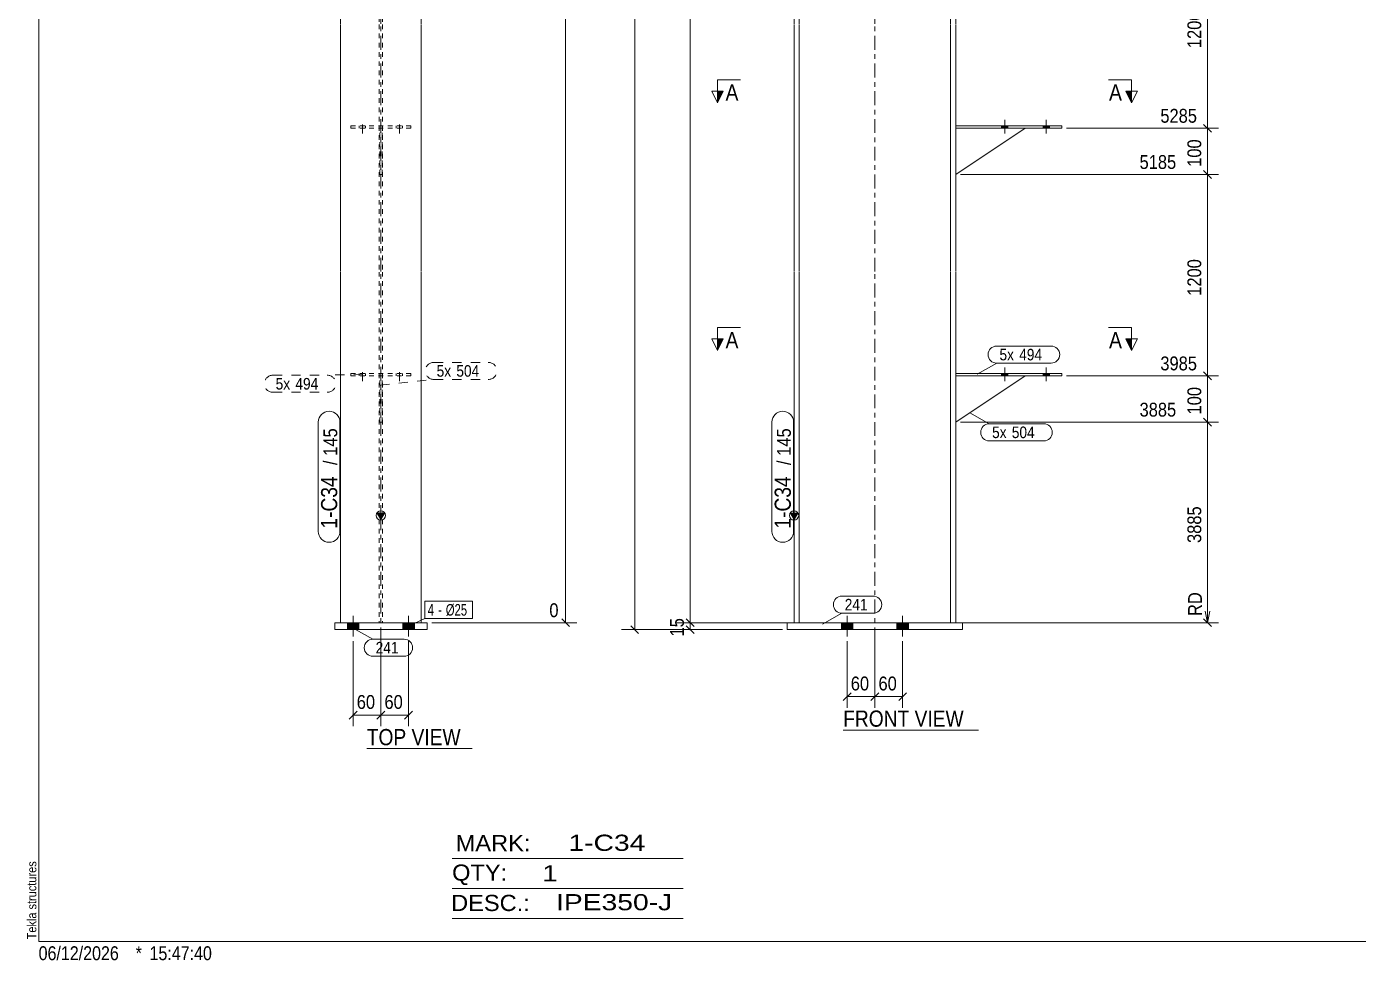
# Model space of a CAD drawing. Header units: millimetres. Extents: x 2 to 579, y 1 to 405.
# Drawn here: x 2.4 to 290.7, y 1 to 203 of the extents above; entities that cross this region are included whole.
import ezdxf

# ---------------------------------------------------------------- set-up
doc = ezdxf.new("R2010")
doc.units = ezdxf.units.MM
for name, pattern in [('XKITLINE00', [0]), ('XKITLINE01', [4, 1, -1, 1, -1]), ('XKITLINE02', [4, 2, -2]), ('XKITLINE03', [6, 3, -1, 1, -1])]:
    doc.linetypes.add(name, pattern=pattern)
for name, color, linetype, lineweight in [('Bolt', 3, 'Continuous', 0), ('BoltMark', 7, 'Continuous', 0), ('Dimensions', 7, 'Continuous', 0), ('DrawingSheet', 5, 'Continuous', 0), ('OtherObjectType', 7, 'Continuous', 0), ('Part', 2, 'Continuous', 0), ('PartMark', 7, 'Continuous', 0), ('Section', 6, 'Continuous', 0)]:
    doc.layers.add(name, color=color, linetype=linetype, lineweight=lineweight)
doc.styles.add('ARIAL', font='ARIAL.TTF')
doc.styles.add('ARIAL_NARROW', font='ARIALN.TTF')

# ---------------------------------------------------------------- blocks, each defined once
blk = doc.blocks.new('*A5')
at = {"layer": 'Bolt'}
for points in [[(214.83, 181.49), (214.83, 180.99), (213.43, 180.99), (213.43, 181.49)], [(214.83, 181.49), (214.83, 180.99), (213.43, 180.99), (213.43, 181.49)], [(223.83, 181.49), (223.83, 180.99), (222.43, 180.99), (222.43, 181.49)], [(223.83, 181.49), (223.83, 180.99), (222.43, 180.99), (222.43, 181.49)]]:
    blk.add_hatch(color=3, dxfattribs=at).paths.add_polyline_path(points, flags=17)
at = {"layer": 'Bolt', "color": 3, "linetype": 'XKITLINE00', "lineweight": 0}
for p, q in [((214.13, 179.83), (214.13, 182.83)), ((214.13, 179.83), (214.13, 182.83)), ((223.13, 179.83), (223.13, 182.83)), ((223.13, 179.83), (223.13, 182.83)), ((213.43, 180.99), (213.43, 181.49)), ((213.43, 180.99), (213.43, 181.49)), ((214.83, 180.99), (214.83, 181.49)), ((214.83, 180.99), (214.83, 181.49)), ((222.43, 180.99), (222.43, 181.49)), ((222.43, 180.99), (222.43, 181.49)), ((223.83, 180.99), (223.83, 181.49)), ((223.83, 180.99), (223.83, 181.49))]:
    blk.add_line(p, q, dxfattribs=at)
blk = doc.blocks.new('*A6')
at = {"layer": 'Bolt'}
for points in [[(214.83, 127.91), (214.83, 127.41), (213.43, 127.41), (213.43, 127.91)], [(214.83, 127.91), (214.83, 127.41), (213.43, 127.41), (213.43, 127.91)], [(223.83, 127.91), (223.83, 127.41), (222.43, 127.41), (222.43, 127.91)], [(223.83, 127.91), (223.83, 127.41), (222.43, 127.41), (222.43, 127.91)]]:
    blk.add_hatch(color=3, dxfattribs=at).paths.add_polyline_path(points, flags=17)
at = {"layer": 'Bolt', "color": 3, "linetype": 'XKITLINE00', "lineweight": 0}
for p, q in [((213.43, 127.41), (213.43, 127.91)), ((213.43, 127.41), (213.43, 127.91)), ((214.13, 126.25), (214.13, 129.25)), ((214.13, 126.25), (214.13, 129.25)), ((214.83, 127.41), (214.83, 127.91)), ((214.83, 127.41), (214.83, 127.91)), ((222.43, 127.41), (222.43, 127.91)), ((222.43, 127.41), (222.43, 127.91)), ((223.13, 126.25), (223.13, 129.25)), ((223.13, 126.25), (223.13, 129.25)), ((223.83, 127.41), (223.83, 127.91)), ((223.83, 127.41), (223.83, 127.91))]:
    blk.add_line(p, q, dxfattribs=at)
blk = doc.blocks.new('*A8')
at = {"layer": 'Bolt'}
for points in [[(181.28, 74.01), (181.28, 72.51), (178.78, 72.51), (178.78, 74.01)], [(181.28, 74.01), (181.28, 72.51), (178.78, 72.51), (178.78, 74.01)], [(193.28, 74.01), (193.28, 72.51), (190.78, 72.51), (190.78, 74.01)], [(193.28, 74.01), (193.28, 72.51), (190.78, 72.51), (190.78, 74.01)]]:
    blk.add_hatch(color=3, dxfattribs=at).paths.add_polyline_path(points, flags=17)
at = {"layer": 'Bolt', "color": 3, "linetype": 'XKITLINE00', "lineweight": 0}
for p, q in [((180.03, 75.51), (180.03, 71.01)), ((180.03, 75.51), (180.03, 71.01)), ((192.03, 75.51), (192.03, 71.01)), ((192.03, 75.51), (192.03, 71.01)), ((178.78, 74.01), (178.78, 72.51)), ((178.78, 74.01), (178.78, 72.51)), ((181.28, 74.01), (181.28, 72.51)), ((181.28, 74.01), (181.28, 72.51)), ((190.78, 74.01), (190.78, 72.51)), ((190.78, 74.01), (190.78, 72.51)), ((193.28, 74.01), (193.28, 72.51)), ((193.28, 74.01), (193.28, 72.51))]:
    blk.add_line(p, q, dxfattribs=at)
blk = doc.blocks.new('*A9')
at = {"layer": 'Part'}
blk.add_hatch(color=2, dxfattribs=at).paths.add_polyline_path([(167.73, 97.72), (169.33, 97.72), (168.53, 96.32)], flags=17)
at = {"layer": 'Part', "color": 7, "linetype": 'XKITLINE03', "lineweight": 0}
for p, q in [((186.03, 310.73), (186.03, 375.14)), ((186.03, 257.15), (186.03, 310.63)), ((186.03, 203.57), (186.03, 257.05)), ((186.03, 149.99), (186.03, 203.47)), ((186.03, 96.41), (186.03, 149.89)), ((186.03, 64.01), (186.03, 96.31))]:
    blk.add_line(p, q, dxfattribs=at)
at = {"layer": 'Part', "color": 7, "linetype": 'XKITLINE01', "lineweight": 0}
for p, q in [((168.53, 366.07), (168.53, 364.1)), ((168.53, 366.07), (169.63, 366.07)), ((168.53, 364.22), (169.63, 364.22)), ((169.63, 366.07), (169.63, 364.1)), ((169.63, 365.18), (202.43, 365.18)), ((169.63, 365.11), (202.43, 365.11)), ((202.43, 366.07), (202.43, 364.1)), ((202.43, 366.07), (203.53, 366.07)), ((202.43, 364.22), (203.53, 364.22)), ((203.53, 366.07), (203.53, 364.1)), ((203.53, 74.01), (168.53, 74.01))]:
    blk.add_line(p, q, dxfattribs=at)
at = {"layer": 'Part', "color": 2, "linetype": 'XKITLINE00', "lineweight": 0}
for p, q in [((168.53, 364.1), (168.53, 310.73)), ((169.63, 364.1), (169.63, 310.73)), ((202.43, 364.1), (202.43, 310.73)), ((203.53, 364.1), (203.53, 310.73)), ((168.53, 310.63), (168.53, 257.15)), ((169.63, 310.63), (169.63, 257.15)), ((202.43, 310.63), (202.43, 257.15)), ((203.53, 310.63), (203.53, 257.15)), ((168.53, 257.05), (168.53, 203.57)), ((169.63, 257.05), (169.63, 203.57)), ((202.43, 257.05), (202.43, 203.57)), ((203.53, 257.05), (203.53, 203.57)), ((168.53, 203.47), (168.53, 149.99)), ((169.63, 203.47), (169.63, 149.99)), ((202.43, 203.47), (202.43, 149.99)), ((203.53, 203.47), (203.53, 149.99)), ((168.53, 149.89), (168.53, 96.41)), ((169.63, 149.89), (169.63, 96.41)), ((202.43, 149.89), (202.43, 96.41)), ((203.53, 149.89), (203.53, 96.41)), ((168.53, 96.32), (167.73, 97.72)), ((167.73, 97.72), (169.33, 97.72)), ((169.33, 97.72), (168.53, 96.32)), ((168.53, 96.31), (168.53, 74.01)), ((169.63, 96.31), (169.63, 74.01)), ((202.43, 96.31), (202.43, 74.01)), ((203.53, 96.31), (203.53, 74.01))]:
    blk.add_line(p, q, dxfattribs=at)
blk.add_circle((168.53, 97.22), 1, dxfattribs=at)
blk = doc.blocks.new('*A16')
at = {"layer": 'Part', "color": 2, "linetype": 'XKITLINE00', "lineweight": 0}
blk.add_line((203.53, 170.99), (218.53, 180.99), dxfattribs=at)
at = {"layer": 'Part', "color": 7, "linetype": 'XKITLINE01', "lineweight": 0}
for p, q in [((203.53, 180.99), (203.53, 170.99)), ((218.53, 180.99), (203.53, 180.99))]:
    blk.add_line(p, q, dxfattribs=at)
blk = doc.blocks.new('*A17')
at = {"layer": 'Part', "color": 2, "linetype": 'XKITLINE00', "lineweight": 0}
for p, q in [((203.53, 181.49), (226.53, 181.49)), ((226.53, 180.99), (203.53, 180.99)), ((226.53, 181.49), (226.53, 180.99))]:
    blk.add_line(p, q, dxfattribs=at)
at = {"layer": 'Part', "color": 7, "linetype": 'XKITLINE01', "lineweight": 0}
blk.add_line((203.53, 180.99), (203.53, 181.49), dxfattribs=at)
blk = doc.blocks.new('*A18')
at = {"layer": 'Part', "color": 2, "linetype": 'XKITLINE00', "lineweight": 0}
blk.add_line((203.53, 117.41), (218.53, 127.41), dxfattribs=at)
at = {"layer": 'Part', "color": 7, "linetype": 'XKITLINE01', "lineweight": 0}
for p, q in [((203.53, 127.41), (203.53, 117.41)), ((218.53, 127.41), (203.53, 127.41))]:
    blk.add_line(p, q, dxfattribs=at)
blk = doc.blocks.new('*A19')
at = {"layer": 'Part', "color": 2, "linetype": 'XKITLINE00', "lineweight": 0}
for p, q in [((203.53, 127.91), (226.53, 127.91)), ((226.53, 127.41), (203.53, 127.41)), ((226.53, 127.91), (226.53, 127.41))]:
    blk.add_line(p, q, dxfattribs=at)
at = {"layer": 'Part', "color": 7, "linetype": 'XKITLINE01', "lineweight": 0}
blk.add_line((203.53, 127.41), (203.53, 127.91), dxfattribs=at)
blk = doc.blocks.new('*A21')
at = {"layer": 'Part', "color": 2, "linetype": 'XKITLINE00', "lineweight": 0}
for p, q in [((205.03, 74.01), (167.03, 74.01)), ((167.03, 74.01), (167.03, 72.51)), ((205.03, 72.51), (167.03, 72.51)), ((205.03, 74.01), (205.03, 72.51))]:
    blk.add_line(p, q, dxfattribs=at)
blk = doc.blocks.new('*A25')
at = {"layer": 'Bolt', "color": 3, "linetype": 'XKITLINE02', "lineweight": 0}
for p, q in [((75.08, 179.83), (75.08, 182.83)), ((75.08, 179.83), (75.08, 182.83)), ((83.08, 179.83), (83.08, 182.83)), ((83.08, 179.83), (83.08, 182.83)), ((74.38, 180.99), (74.38, 181.49)), ((74.38, 180.99), (74.38, 181.49)), ((75.78, 180.99), (75.78, 181.49)), ((75.78, 180.99), (75.78, 181.49)), ((82.38, 180.99), (82.38, 181.49)), ((82.38, 180.99), (82.38, 181.49)), ((83.78, 180.99), (83.78, 181.49)), ((83.78, 180.99), (83.78, 181.49))]:
    blk.add_line(p, q, dxfattribs=at)
blk = doc.blocks.new('*A26')
at = {"layer": 'Bolt', "color": 3, "linetype": 'XKITLINE02', "lineweight": 0}
for p, q in [((74.38, 127.41), (74.38, 127.91)), ((74.38, 127.41), (74.38, 127.91)), ((75.08, 126.25), (75.08, 129.25)), ((75.08, 126.25), (75.08, 129.25)), ((75.78, 127.41), (75.78, 127.91)), ((75.78, 127.41), (75.78, 127.91)), ((82.38, 127.41), (82.38, 127.91)), ((82.38, 127.41), (82.38, 127.91)), ((83.08, 126.25), (83.08, 129.25)), ((83.08, 126.25), (83.08, 129.25)), ((83.78, 127.41), (83.78, 127.91)), ((83.78, 127.41), (83.78, 127.91))]:
    blk.add_line(p, q, dxfattribs=at)
blk = doc.blocks.new('*A28')
at = {"layer": 'Bolt'}
for points in [[(74.33, 74.01), (74.33, 72.51), (71.83, 72.51), (71.83, 74.01)], [(74.33, 74.01), (74.33, 72.51), (71.83, 72.51), (71.83, 74.01)], [(86.33, 74.01), (86.33, 72.51), (83.83, 72.51), (83.83, 74.01)], [(86.33, 74.01), (86.33, 72.51), (83.83, 72.51), (83.83, 74.01)]]:
    blk.add_hatch(color=3, dxfattribs=at).paths.add_polyline_path(points, flags=17)
at = {"layer": 'Bolt', "color": 3, "linetype": 'XKITLINE00', "lineweight": 0}
for p, q in [((73.08, 75.51), (73.08, 71.01)), ((73.08, 75.51), (73.08, 71.01)), ((85.08, 75.51), (85.08, 71.01)), ((85.08, 75.51), (85.08, 71.01)), ((71.83, 74.01), (71.83, 72.51)), ((71.83, 74.01), (71.83, 72.51)), ((74.33, 74.01), (74.33, 72.51)), ((74.33, 74.01), (74.33, 72.51)), ((83.83, 74.01), (83.83, 72.51)), ((83.83, 74.01), (83.83, 72.51)), ((86.33, 74.01), (86.33, 72.51)), ((86.33, 74.01), (86.33, 72.51))]:
    blk.add_line(p, q, dxfattribs=at)
blk = doc.blocks.new('*A29')
at = {"layer": 'Part'}
blk.add_hatch(color=2, dxfattribs=at).paths.add_polyline_path([(78.28, 97.72), (79.88, 97.72), (79.08, 96.32)], flags=17)
at = {"layer": 'Part', "color": 7, "linetype": 'XKITLINE03', "lineweight": 0}
for p, q in [((79.08, 310.73), (79.08, 375.14)), ((79.08, 257.15), (79.08, 310.63)), ((79.08, 203.57), (79.08, 257.05)), ((79.08, 149.99), (79.08, 203.47)), ((79.08, 96.41), (79.08, 149.89)), ((79.08, 64.01), (79.08, 96.31))]:
    blk.add_line(p, q, dxfattribs=at)
at = {"layer": 'Part', "color": 2, "linetype": 'XKITLINE00', "lineweight": 0}
for p, q in [((70.33, 310.73), (70.33, 366.07)), ((87.83, 310.73), (87.83, 364.22)), ((70.33, 257.15), (70.33, 310.63)), ((87.83, 257.15), (87.83, 310.63)), ((70.33, 203.57), (70.33, 257.05)), ((87.83, 203.57), (87.83, 257.05)), ((70.33, 149.99), (70.33, 203.47)), ((87.83, 149.99), (87.83, 203.47)), ((70.33, 96.41), (70.33, 149.89)), ((87.83, 96.41), (87.83, 149.89)), ((70.33, 74.01), (70.33, 96.31)), ((79.08, 96.32), (78.28, 97.72)), ((78.28, 97.72), (79.88, 97.72)), ((79.88, 97.72), (79.08, 96.32)), ((87.83, 74.01), (87.83, 96.31))]:
    blk.add_line(p, q, dxfattribs=at)
at = {"layer": 'Part', "color": 7, "linetype": 'XKITLINE01', "lineweight": 0}
for p, q in [((87.83, 364.22), (70.33, 366.07)), ((78.73, 365.18), (78.73, 310.73)), ((79.43, 365.11), (79.43, 310.73)), ((78.73, 310.63), (78.73, 257.15)), ((79.43, 310.63), (79.43, 257.15)), ((78.73, 257.05), (78.73, 203.57)), ((79.43, 257.05), (79.43, 203.57)), ((78.73, 203.47), (78.73, 149.99)), ((79.43, 203.47), (79.43, 149.99)), ((78.73, 149.89), (78.73, 96.41)), ((79.43, 149.89), (79.43, 96.41)), ((78.73, 96.31), (78.73, 74.01)), ((79.43, 96.31), (79.43, 74.01)), ((70.33, 74.01), (87.83, 74.01))]:
    blk.add_line(p, q, dxfattribs=at)
at = {"layer": 'Part', "color": 2, "linetype": 'XKITLINE00', "lineweight": 0}
blk.add_circle((79.08, 97.22), 1, dxfattribs=at)
blk = doc.blocks.new('*A36')
at = {"layer": 'Part', "color": 7, "linetype": 'XKITLINE01', "lineweight": 0}
for p, q in [((79.33, 180.99), (78.83, 180.99)), ((78.83, 170.99), (78.83, 180.99)), ((78.83, 180.99), (79.33, 180.99)), ((79.33, 170.99), (79.33, 180.99)), ((79.33, 170.99), (78.83, 170.99))]:
    blk.add_line(p, q, dxfattribs=at)
blk = doc.blocks.new('*A37')
at = {"layer": 'Part', "color": 7, "linetype": 'XKITLINE01', "lineweight": 0}
for p, q in [((72.58, 181.49), (72.58, 180.99)), ((72.58, 181.49), (85.58, 181.49)), ((72.58, 180.99), (85.58, 180.99)), ((85.58, 181.49), (85.58, 180.99))]:
    blk.add_line(p, q, dxfattribs=at)
blk = doc.blocks.new('*A38')
at = {"layer": 'Part', "color": 7, "linetype": 'XKITLINE01', "lineweight": 0}
for p, q in [((79.33, 127.41), (78.83, 127.41)), ((78.83, 117.41), (78.83, 127.41)), ((78.83, 127.41), (79.33, 127.41)), ((79.33, 117.41), (79.33, 127.41)), ((79.33, 117.41), (78.83, 117.41))]:
    blk.add_line(p, q, dxfattribs=at)
blk = doc.blocks.new('*A39')
at = {"layer": 'Part', "color": 7, "linetype": 'XKITLINE01', "lineweight": 0}
for p, q in [((72.58, 127.91), (72.58, 127.41)), ((72.58, 127.91), (85.58, 127.91)), ((72.58, 127.41), (85.58, 127.41)), ((85.58, 127.91), (85.58, 127.41))]:
    blk.add_line(p, q, dxfattribs=at)
blk = doc.blocks.new('*A41')
at = {"layer": 'Part', "color": 2, "linetype": 'XKITLINE00', "lineweight": 0}
for p, q in [((69.08, 72.51), (69.08, 74.01)), ((69.08, 74.01), (89.08, 74.01)), ((89.08, 72.51), (69.08, 72.51)), ((89.08, 74.01), (89.08, 72.51))]:
    blk.add_line(p, q, dxfattribs=at)
blk = doc.blocks.new('*A46')
at = {"layer": 'DrawingSheet', "color": 5, "linetype": 'XKITLINE00', "lineweight": 0}
for p, q in [((5, 405), (5, 5)), ((5, 5), (579, 5))]:
    blk.add_line(p, q, dxfattribs=at)
at = {"layer": 'DrawingSheet', "color": 5, "style": 'ARIAL', "width": 0.85}
blk.add_text('Tekla structures', height=2, rotation=90, dxfattribs=at).set_placement((4.5, 5.5))
blk = doc.blocks.new('*A50')
at = {"layer": 'OtherObjectType', "color": 6, "linetype": 'XKITLINE00', "lineweight": 0}
for p, q in [((94.5, 23), (144.5, 23)), ((94.5, 16.5), (144.5, 16.5)), ((94.5, 10), (144.5, 10))]:
    blk.add_line(p, q, dxfattribs=at)
at = {"layer": 'OtherObjectType', "color": 6, "style": 'ARIAL_NARROW'}
for s, width, p in [('MARK:', 1.275, (95.27, 24.58)), ('1-C34', 1.525501, (119.69, 24.65)), ('QTY:', 1.275, (94.5, 18.19)), ('1', 1.525501, (113.99, 18.05)), ('DESC.:', 1.275, (94.29, 11.63)), ('IPE350-J', 1.525501, (117, 11.79))]:
    blk.add_text(s, height=3.5, dxfattribs=dict(at, width=width)).set_placement(p)
blk = doc.blocks.new('*A53')
at = {"layer": 'OtherObjectType', "color": 7, "style": 'ARIAL_NARROW', "width": 1.008832}
for s, p in [('06/12/2026', (4.99, 1)), ('*', (26, 1)), ('15:47:40', (29, 1))]:
    blk.add_text(s, height=3, dxfattribs=at).set_placement(p)
blk = doc.blocks.new('*A54')
at = {"layer": 'Dimensions', "color": 7, "linetype": 'XKITLINE00', "lineweight": 0}
for p, q in [((166.28, 367.39), (131.18, 367.39)), ((133.18, 368.24), (134.88, 366.54)), ((134.03, 72.51), (134.03, 367.39)), ((166.03, 72.51), (131.18, 72.51)), ((133.18, 73.36), (134.88, 71.66))]:
    blk.add_line(p, q, dxfattribs=at)
at = {"layer": 'Dimensions', "color": 3}
for p in [(134.03, 367.39), (134.03, 72.51)]:
    blk.add_point(p, dxfattribs=at)
at = {"layer": 'Dimensions', "color": 3, "style": 'ARIAL', "width": 0.85}
blk.add_text('9457', height=3, rotation=90.0002, dxfattribs=at).set_placement((132.68, 215.5))
blk = doc.blocks.new('*A55')
at = {"layer": 'Dimensions', "color": 7, "linetype": 'XKITLINE00', "lineweight": 0}
for p, q in [((167.53, 74.01), (143.18, 74.01)), ((166.03, 72.51), (143.18, 72.51)), ((145.18, 74.86), (146.88, 73.16)), ((145.18, 73.36), (146.88, 71.66)), ((146.03, 72.51), (146.03, 74.01))]:
    blk.add_line(p, q, dxfattribs=at)
at = {"layer": 'Dimensions', "color": 3}
for p in [(146.03, 74.01), (146.03, 72.51)]:
    blk.add_point(p, dxfattribs=at)
at = {"layer": 'Dimensions', "color": 3, "style": 'ARIAL', "width": 0.85}
blk.add_text('15', height=3, rotation=90.0002, dxfattribs=at).set_placement((144.68, 71.04))
blk = doc.blocks.new('*A56')
at = {"layer": 'Dimensions', "color": 7, "linetype": 'XKITLINE00', "lineweight": 0}
for p, q in [((145.18, 366.92), (146.88, 365.22)), ((167.53, 366.07), (143.18, 366.07)), ((146.03, 74.01), (146.03, 366.07)), ((167.53, 74.01), (143.18, 74.01)), ((145.18, 74.86), (146.88, 73.16))]:
    blk.add_line(p, q, dxfattribs=at)
at = {"layer": 'Dimensions', "color": 3}
for p in [(146.03, 366.07), (146.03, 74.01)]:
    blk.add_point(p, dxfattribs=at)
at = {"layer": 'Dimensions', "color": 3, "style": 'ARIAL', "width": 0.85}
blk.add_text('9428', height=3, rotation=90.0002, dxfattribs=at).set_placement((144.68, 215.59))
blk = doc.blocks.new('*A58')
at = {"layer": 'Dimensions', "color": 7, "linetype": 'XKITLINE00', "lineweight": 0}
for p, q in [((257.18, 118.26), (258.88, 116.56)), ((204.53, 117.41), (260.43, 117.41)), ((258.03, 74.01), (258.03, 117.41)), ((258.03, 81.23), (258.03, 74.01)), ((257.53, 76.51), (258.03, 74.01)), ((258.53, 76.51), (258.03, 74.01)), ((204.53, 74.01), (260.43, 74.01)), ((204.53, 74.01), (260.43, 74.01)), ((257.18, 74.86), (258.88, 73.16))]:
    blk.add_line(p, q, dxfattribs=at)
at = {"layer": 'Dimensions', "color": 3}
for p in [(258.03, 117.41), (258.03, 74.01)]:
    blk.add_point(p, dxfattribs=at)
at = {"layer": 'Dimensions', "color": 7}
blk.add_point((258.03, 74.01), dxfattribs=at)
at = {"layer": 'Dimensions', "color": 3, "style": 'ARIAL', "width": 0.85}
blk.add_text('3885', height=3, dxfattribs=at).set_placement((243.33, 118.61))
for s, p in [('3885', (256.68, 91.26)), ('RD', (256.83, 75.46))]:
    blk.add_text(s, height=3, rotation=90.0002, dxfattribs=at).set_placement(p)
blk = doc.blocks.new('*A59')
at = {"layer": 'Dimensions', "color": 7, "linetype": 'XKITLINE00', "lineweight": 0}
for p, q in [((227.53, 127.41), (260.43, 127.41)), ((257.18, 128.26), (258.88, 126.56)), ((258.03, 117.41), (258.03, 127.41)), ((257.18, 118.26), (258.88, 116.56)), ((204.53, 117.41), (260.43, 117.41))]:
    blk.add_line(p, q, dxfattribs=at)
at = {"layer": 'Dimensions', "color": 3}
for p in [(258.03, 127.41), (258.03, 117.41)]:
    blk.add_point(p, dxfattribs=at)
at = {"layer": 'Dimensions', "color": 3, "style": 'ARIAL', "width": 0.85}
blk.add_text('3985', height=3, dxfattribs=at).set_placement((247.83, 128.61))
blk.add_text('100', height=3, rotation=90.0002, dxfattribs=at).set_placement((256.68, 119.07))
blk = doc.blocks.new('*A60')
at = {"layer": 'Dimensions', "color": 7, "linetype": 'XKITLINE00', "lineweight": 0}
for p, q in [((204.53, 170.99), (260.43, 170.99)), ((257.18, 171.84), (258.88, 170.14)), ((258.03, 127.41), (258.03, 170.99)), ((227.53, 127.41), (260.43, 127.41)), ((257.18, 128.26), (258.88, 126.56))]:
    blk.add_line(p, q, dxfattribs=at)
at = {"layer": 'Dimensions', "color": 3}
for p in [(258.03, 170.99), (258.03, 127.41)]:
    blk.add_point(p, dxfattribs=at)
at = {"layer": 'Dimensions', "color": 3, "style": 'ARIAL', "width": 0.85}
blk.add_text('5185', height=3, dxfattribs=at).set_placement((243.33, 172.19))
blk.add_text('1200', height=3, rotation=90.0002, dxfattribs=at).set_placement((256.68, 144.75))
blk = doc.blocks.new('*A61')
at = {"layer": 'Dimensions', "color": 7, "linetype": 'XKITLINE00', "lineweight": 0}
for p, q in [((257.18, 181.84), (258.88, 180.14)), ((227.53, 180.99), (260.43, 180.99)), ((258.03, 170.99), (258.03, 180.99)), ((204.53, 170.99), (260.43, 170.99)), ((257.18, 171.84), (258.88, 170.14))]:
    blk.add_line(p, q, dxfattribs=at)
at = {"layer": 'Dimensions', "color": 3}
for p in [(258.03, 180.99), (258.03, 170.99)]:
    blk.add_point(p, dxfattribs=at)
at = {"layer": 'Dimensions', "color": 3, "style": 'ARIAL', "width": 0.85}
blk.add_text('5285', height=3, dxfattribs=at).set_placement((247.83, 182.19))
blk.add_text('100', height=3, rotation=90.0002, dxfattribs=at).set_placement((256.68, 172.65))
blk = doc.blocks.new('*A62')
at = {"layer": 'Dimensions', "color": 7, "linetype": 'XKITLINE00', "lineweight": 0}
for p, q in [((257.18, 225.42), (258.88, 223.72)), ((204.53, 224.57), (260.43, 224.57)), ((258.03, 180.99), (258.03, 224.57)), ((257.18, 181.84), (258.88, 180.14)), ((227.53, 180.99), (260.43, 180.99))]:
    blk.add_line(p, q, dxfattribs=at)
at = {"layer": 'Dimensions', "color": 3}
for p in [(258.03, 224.57), (258.03, 180.99)]:
    blk.add_point(p, dxfattribs=at)
at = {"layer": 'Dimensions', "color": 3, "style": 'ARIAL', "width": 0.85}
blk.add_text('6485', height=3, dxfattribs=at).set_placement((243.33, 225.77))
blk.add_text('1200', height=3, rotation=90.0002, dxfattribs=at).set_placement((256.68, 198.33))
blk = doc.blocks.new('*A69')
at = {"layer": 'Dimensions', "color": 7, "linetype": 'XKITLINE00', "lineweight": 0}
for p, q in [((186.03, 73.01), (186.03, 55.61)), ((180.03, 70.01), (180.03, 55.61)), ((180.88, 58.86), (179.18, 57.16)), ((180.03, 58.01), (186.03, 58.01)), ((186.88, 58.86), (185.18, 57.16))]:
    blk.add_line(p, q, dxfattribs=at)
at = {"layer": 'Dimensions', "color": 3}
for p in [(180.03, 58.01), (186.03, 58.01)]:
    blk.add_point(p, dxfattribs=at)
at = {"layer": 'Dimensions', "color": 3, "style": 'ARIAL', "width": 0.85}
blk.add_text('60', height=3, dxfattribs=at).set_placement((180.81, 59.36))
blk = doc.blocks.new('*A70')
at = {"layer": 'Dimensions', "color": 7, "linetype": 'XKITLINE00', "lineweight": 0}
for p, q in [((186.03, 73.01), (186.03, 55.61)), ((192.03, 70.01), (192.03, 55.61)), ((186.88, 58.86), (185.18, 57.16)), ((186.03, 58.01), (192.03, 58.01)), ((192.88, 58.86), (191.18, 57.16))]:
    blk.add_line(p, q, dxfattribs=at)
at = {"layer": 'Dimensions', "color": 3}
for p in [(186.03, 58.01), (192.03, 58.01)]:
    blk.add_point(p, dxfattribs=at)
at = {"layer": 'Dimensions', "color": 3, "style": 'ARIAL', "width": 0.85}
blk.add_text('60', height=3, dxfattribs=at).set_placement((186.81, 59.36))
blk = doc.blocks.new('*A74')
at = {"layer": 'PartMark', "color": 7, "linetype": 'XKITLINE00', "lineweight": 0}
for p, q in [((178.9, 79.77), (185.66, 79.77)), ((174.66, 73.68), (178.9, 76.07)), ((178.9, 76.07), (185.66, 76.07))]:
    blk.add_line(p, q, dxfattribs=at)
for centre, start, end in [((178.9, 77.92), 90, 270), ((185.66, 77.92), 270, 90)]:
    blk.add_arc(centre, 1.85, start, end, dxfattribs=at)
at = {"layer": 'PartMark', "color": 3, "style": 'ARIAL', "width": 0.85}
blk.add_text('241', height=2.5, dxfattribs=at).set_placement((179.5, 76.67))
blk = doc.blocks.new('*A76')
at = {"layer": 'PartMark', "color": 7, "linetype": 'XKITLINE00', "lineweight": 0}
for p, q in [((163.73, 93.76), (163.73, 117.41)), ((168.43, 93.76), (168.43, 117.41))]:
    blk.add_line(p, q, dxfattribs=at)
for centre, start, end in [((166.08, 117.41), 0, 180), ((166.08, 93.76), 180, 360)]:
    blk.add_arc(centre, 2.35, start, end, dxfattribs=at)
at = {"layer": 'PartMark', "color": 3, "style": 'ARIAL', "width": 0.85}
for s, p in [('145', (167.83, 110.13)), ('/', (167.83, 108.12))]:
    blk.add_text(s, height=3, rotation=90.0002, dxfattribs=at).set_placement(p)
at = {"layer": 'PartMark', "color": 1, "style": 'ARIAL', "width": 0.85}
blk.add_text('1-C34', height=3.5, rotation=90.0002, dxfattribs=at).set_placement((167.83, 94.36))
blk = doc.blocks.new('*A77')
at = {"layer": 'PartMark', "color": 7, "linetype": 'XKITLINE00', "lineweight": 0}
for p, q in [((212.4, 133.87), (224.19, 133.87)), ((208.16, 127.78), (212.4, 130.17)), ((212.4, 130.17), (224.19, 130.17))]:
    blk.add_line(p, q, dxfattribs=at)
for centre, start, end in [((212.4, 132.02), 90, 270), ((224.19, 132.02), 270, 90)]:
    blk.add_arc(centre, 1.85, start, end, dxfattribs=at)
at = {"layer": 'PartMark', "color": 3, "style": 'ARIAL', "width": 0.85}
for s, p in [('5x', (213, 130.77)), ('494', (217.27, 130.77))]:
    blk.add_text(s, height=2.5, dxfattribs=at).set_placement(p)
blk = doc.blocks.new('*A78')
at = {"layer": 'PartMark', "color": 7, "linetype": 'XKITLINE00', "lineweight": 0}
for p, q in [((206.56, 119.44), (210.8, 117.05)), ((210.8, 117.05), (222.59, 117.05)), ((210.8, 113.35), (222.59, 113.35))]:
    blk.add_line(p, q, dxfattribs=at)
for centre, start, end in [((210.8, 115.2), 90, 270), ((222.59, 115.2), 270, 90)]:
    blk.add_arc(centre, 1.85, start, end, dxfattribs=at)
at = {"layer": 'PartMark', "color": 3, "style": 'ARIAL', "width": 0.85}
for s, p in [('5x', (211.4, 113.95)), ('504', (215.67, 113.95))]:
    blk.add_text(s, height=2.5, dxfattribs=at).set_placement(p)
blk = doc.blocks.new('*A82')
at = {"layer": 'Section'}
for points in [[(153.21, 135.41), (151.96, 132.91), (151.96, 135.41)], [(241.6, 135.41), (241.6, 132.91), (240.35, 135.41)]]:
    blk.add_hatch(color=3, dxfattribs=at).paths.add_polyline_path(points, flags=17)
at = {"layer": 'Section', "color": 1, "linetype": 'XKITLINE00', "lineweight": 0}
for p, q in [((151.96, 137.91), (156.96, 137.91)), ((151.96, 137.91), (151.96, 132.91)), ((241.6, 137.91), (236.6, 137.91)), ((241.6, 137.91), (241.6, 132.91))]:
    blk.add_line(p, q, dxfattribs=at)
at = {"layer": 'Section', "color": 3, "linetype": 'XKITLINE00', "lineweight": 0}
for p, q in [((151.96, 132.91), (150.71, 135.41)), ((153.21, 135.41), (150.71, 135.41)), ((151.96, 132.91), (153.21, 135.41)), ((240.35, 135.41), (242.85, 135.41)), ((241.6, 132.91), (240.35, 135.41)), ((242.85, 135.41), (241.6, 132.91))]:
    blk.add_line(p, q, dxfattribs=at)
at = {"layer": 'Section', "color": 7, "style": 'ARIAL', "width": 0.85}
for p in [(153.71, 133.41), (236.73, 133.41)]:
    blk.add_text('A', height=3.5, dxfattribs=at).set_placement(p)
blk = doc.blocks.new('*A83')
at = {"layer": 'Section'}
for points in [[(153.21, 188.99), (151.96, 186.49), (151.96, 188.99)], [(241.6, 188.99), (241.6, 186.49), (240.35, 188.99)]]:
    blk.add_hatch(color=3, dxfattribs=at).paths.add_polyline_path(points, flags=17)
at = {"layer": 'Section', "color": 1, "linetype": 'XKITLINE00', "lineweight": 0}
for p, q in [((151.96, 191.49), (156.96, 191.49)), ((151.96, 191.49), (151.96, 186.49)), ((241.6, 191.49), (236.6, 191.49)), ((241.6, 191.49), (241.6, 186.49))]:
    blk.add_line(p, q, dxfattribs=at)
at = {"layer": 'Section', "color": 3, "linetype": 'XKITLINE00', "lineweight": 0}
for p, q in [((151.96, 186.49), (150.71, 188.99)), ((153.21, 188.99), (150.71, 188.99)), ((151.96, 186.49), (153.21, 188.99)), ((240.35, 188.99), (242.85, 188.99)), ((241.6, 186.49), (240.35, 188.99)), ((242.85, 188.99), (241.6, 186.49))]:
    blk.add_line(p, q, dxfattribs=at)
at = {"layer": 'Section', "color": 7, "style": 'ARIAL', "width": 0.85}
for p in [(153.71, 186.99), (236.73, 186.99)]:
    blk.add_text('A', height=3.5, dxfattribs=at).set_placement(p)
blk = doc.blocks.new('*A84')
at = {"layer": 'OtherObjectType', "color": 7, "linetype": 'XKITLINE00', "lineweight": 0}
blk.add_line((179.16, 50.76), (208.45, 50.76), dxfattribs=at)
at = {"layer": 'OtherObjectType', "color": 7, "style": 'ARIAL', "width": 0.85}
blk.add_text('FRONT VIEW', height=3.5, dxfattribs=at).set_placement((179.16, 51.51))
blk = doc.blocks.new('*A85')
at = {"layer": 'Dimensions', "color": 7, "linetype": 'XKITLINE00', "lineweight": 0}
for p, q in [((88.83, 364.22), (121.48, 364.22)), ((118.23, 365.07), (119.93, 363.37)), ((119.08, 74.01), (119.08, 364.22)), ((90.08, 74.01), (121.48, 74.01)), ((118.23, 74.86), (119.93, 73.16))]:
    blk.add_line(p, q, dxfattribs=at)
at = {"layer": 'Dimensions', "color": 3}
for p in [(119.08, 364.22), (119.08, 74.01)]:
    blk.add_point(p, dxfattribs=at)
at = {"layer": 'Dimensions', "color": 3, "style": 'ARIAL', "width": 0.85}
for s, p in [('9410', (104.38, 365.42)), ('0', (115.56, 75.21))]:
    blk.add_text(s, height=3, dxfattribs=at).set_placement(p)
blk.add_text('9410', height=3, rotation=90.0002, dxfattribs=at).set_placement((117.73, 214.67))
blk = doc.blocks.new('*A88')
at = {"layer": 'Dimensions', "color": 7, "linetype": 'XKITLINE00', "lineweight": 0}
for p, q in [((79.08, 73.01), (79.08, 51.61)), ((73.08, 70.01), (73.08, 51.61)), ((73.93, 54.86), (72.23, 53.16)), ((79.93, 54.86), (78.23, 53.16)), ((73.08, 54.01), (79.08, 54.01))]:
    blk.add_line(p, q, dxfattribs=at)
at = {"layer": 'Dimensions', "color": 3}
for p in [(73.08, 54.01), (79.08, 54.01)]:
    blk.add_point(p, dxfattribs=at)
at = {"layer": 'Dimensions', "color": 3, "style": 'ARIAL', "width": 0.85}
blk.add_text('60', height=3, dxfattribs=at).set_placement((73.86, 55.36))
blk = doc.blocks.new('*A89')
at = {"layer": 'Dimensions', "color": 7, "linetype": 'XKITLINE00', "lineweight": 0}
for p, q in [((79.08, 73.01), (79.08, 51.61)), ((85.08, 70.01), (85.08, 51.61)), ((79.93, 54.86), (78.23, 53.16)), ((85.93, 54.86), (84.23, 53.16)), ((79.08, 54.01), (85.08, 54.01))]:
    blk.add_line(p, q, dxfattribs=at)
at = {"layer": 'Dimensions', "color": 3}
for p in [(79.08, 54.01), (85.08, 54.01)]:
    blk.add_point(p, dxfattribs=at)
at = {"layer": 'Dimensions', "color": 3, "style": 'ARIAL', "width": 0.85}
blk.add_text('60', height=3, dxfattribs=at).set_placement((79.86, 55.36))
blk = doc.blocks.new('*A92')
at = {"layer": 'BoltMark', "color": 7, "linetype": 'XKITLINE00', "lineweight": 0}
for p, q in [((88.62, 78.65), (98.91, 78.65)), ((88.62, 74.95), (88.62, 78.65)), ((98.91, 74.95), (98.91, 78.65)), ((85.08, 73.26), (88.62, 74.95)), ((88.62, 74.95), (98.91, 74.95))]:
    blk.add_line(p, q, dxfattribs=at)
at = {"layer": 'BoltMark', "color": 3, "style": 'ARIAL_NARROW', "width": 0.85}
for s, p in [('4', (89.22, 75.55)), ('Ø25', (93.14, 75.55)), ('-', (91.49, 75.55))]:
    blk.add_text(s, height=2.5, dxfattribs=at).set_placement(p)
blk = doc.blocks.new('*A93')
at = {"layer": 'PartMark', "color": 7, "linetype": 'XKITLINE00', "lineweight": 0}
for p, q in [((73.11, 72.84), (77.35, 70.45)), ((77.35, 70.45), (84.11, 70.45)), ((77.35, 66.75), (84.11, 66.75))]:
    blk.add_line(p, q, dxfattribs=at)
for centre, start, end in [((77.35, 68.6), 90, 270), ((84.11, 68.6), 270, 90)]:
    blk.add_arc(centre, 1.85, start, end, dxfattribs=at)
at = {"layer": 'PartMark', "color": 3, "style": 'ARIAL', "width": 0.85}
blk.add_text('241', height=2.5, dxfattribs=at).set_placement((77.95, 67.35))
blk = doc.blocks.new('*A95')
at = {"layer": 'PartMark', "color": 7, "linetype": 'XKITLINE00', "lineweight": 0}
for p, q in [((65.53, 93.76), (65.53, 117.41)), ((70.23, 93.76), (70.23, 117.41))]:
    blk.add_line(p, q, dxfattribs=at)
for centre, start, end in [((67.88, 117.41), 0, 180), ((67.88, 93.76), 180, 0)]:
    blk.add_arc(centre, 2.35, start, end, dxfattribs=at)
at = {"layer": 'PartMark', "color": 3, "style": 'ARIAL', "width": 0.85}
for s, p in [('145', (69.63, 110.13)), ('/', (69.63, 108.12))]:
    blk.add_text(s, height=3, rotation=90.0002, dxfattribs=at).set_placement(p)
at = {"layer": 'PartMark', "color": 1, "style": 'ARIAL', "width": 0.85}
blk.add_text('1-C34', height=3.5, rotation=90.0002, dxfattribs=at).set_placement((69.63, 94.36))
blk = doc.blocks.new('*A96')
at = {"layer": 'PartMark', "color": 7, "linetype": 'XKITLINE02', "lineweight": 0}
for p, q in [((55.7, 127.56), (67.48, 127.56)), ((75.21, 127.78), (67.48, 127.56)), ((55.7, 123.86), (67.48, 123.86))]:
    blk.add_line(p, q, dxfattribs=at)
for centre, start, end in [((55.7, 125.71), 90, 270), ((67.48, 125.71), 270, 90)]:
    blk.add_arc(centre, 1.85, start, end, dxfattribs=at)
at = {"layer": 'PartMark', "color": 3, "style": 'ARIAL', "width": 0.85}
for s, p in [('5x', (56.3, 124.46)), ('494', (60.57, 124.46))]:
    blk.add_text(s, height=2.5, dxfattribs=at).set_placement(p)
blk = doc.blocks.new('*A97')
at = {"layer": 'PartMark', "color": 7, "linetype": 'XKITLINE02', "lineweight": 0}
for p, q in [((90.55, 130.34), (102.34, 130.34)), ((78.96, 125.38), (90.55, 126.64)), ((90.55, 126.64), (102.34, 126.64))]:
    blk.add_line(p, q, dxfattribs=at)
for centre, start, end in [((90.55, 128.49), 90, 270), ((102.34, 128.49), 270, 90)]:
    blk.add_arc(centre, 1.85, start, end, dxfattribs=at)
at = {"layer": 'PartMark', "color": 3, "style": 'ARIAL', "width": 0.85}
for s, p in [('5x', (91.15, 127.24)), ('504', (95.42, 127.24))]:
    blk.add_text(s, height=2.5, dxfattribs=at).set_placement(p)
blk = doc.blocks.new('*A98')
at = {"layer": 'OtherObjectType', "color": 7, "linetype": 'XKITLINE00', "lineweight": 0}
blk.add_line((76.03, 46.76), (98.85, 46.76), dxfattribs=at)
at = {"layer": 'OtherObjectType', "color": 7, "style": 'ARIAL', "width": 0.85}
blk.add_text('TOP VIEW', height=3.5, dxfattribs=at).set_placement((76.03, 47.51))

msp = doc.modelspace()

# ---------------------------------------------------------------- block references
at = {"lineweight": 0}
for name in ['*A46', '*A85', '*A54', '*A56', '*A62', '*A83', '*A61', '*A25', '*A5', '*A37', '*A36', '*A17', '*A16', '*A60', '*A82', '*A77', '*A97', '*A59', '*A96', '*A39', '*A26', '*A38', '*A19', '*A18', '*A6', '*A58', '*A95', '*A76', '*A78', '*A92', '*A74', '*A28', '*A8', '*A41', '*A88', '*A93', '*A89', '*A55', '*A21', '*A69', '*A70', '*A84', '*A98', '*A50', '*A53']:
    msp.add_blockref(name, (0, 0), dxfattribs=at)
at = {"layer": 'Part', "lineweight": 0}
for name in ['*A29', '*A9']:
    msp.add_blockref(name, (0, 0), dxfattribs=at)

doc.saveas('drawing.dxf')
